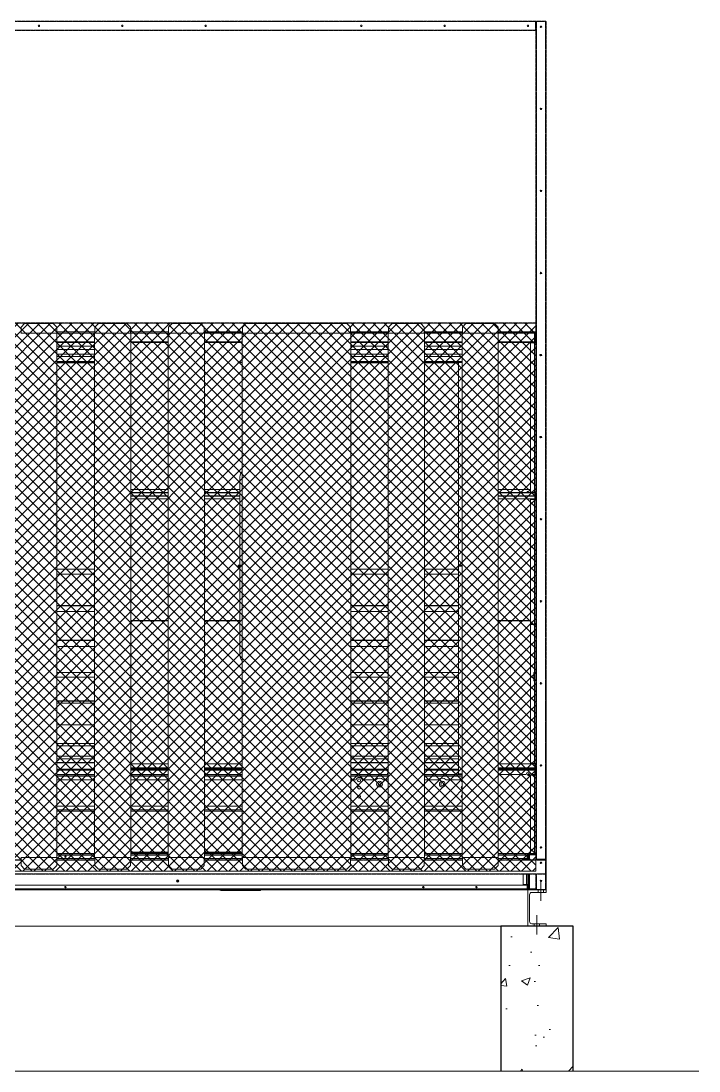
# Model space of a CAD drawing. Header units: millimetres. Extents: x 17202 to 48168, y 11732 to 33629.
# Drawn here: x 37354 to 40162, y 18565 to 22915 of the extents above; entities that cross this region are included whole.
import ezdxf

# ---------------------------------------------------------------- set-up
doc = ezdxf.new("R2010")
doc.units = ezdxf.units.MM
for name, pattern in [('CENTER', [2, 1.25, -0.25, 0.25, -0.25]), ('CENTERX2', [4, 2.5, -0.5, 0.5, -0.5]), ('HIDDEN', [0.375, 0.25, -0.125]), ('HIDDENX2', [0.75, 0.5, -0.25])]:
    doc.linetypes.add(name, pattern=pattern)
for name, color, linetype in [('center', 1, 'CENTER'), ('HIDD', 2, 'HIDDENX2'), ('냉각탑_기초', 23, 'Continuous')]:
    doc.layers.add(name, color=color, linetype=linetype)

# ---------------------------------------------------------------- blocks, each defined once
blk = doc.blocks.new('2')
at = {"lineweight": 20}
h = blk.add_hatch(dxfattribs=at)
h.set_pattern_fill('ANSI37', scale=10)
h.set_pattern_definition([(45, (-1546354.09, -413683.405), (-22.4506403, 22.4506403), []), (135, (-1546354.09, -413683.405), (-22.4506403, -22.4506403), [])])
h.paths.add_polyline_path([(39486.5, 19392.5), (39486.5, 21662.5), (35370.5, 21662.5), (35370.5, 19392.5)])
for p, q in [((35370.5, 21662.5), (39486.5, 21662.5)), ((37503.5, 21621.5), (37353.5, 21621.5)), ((37354.5, 21646.5), (37369.5, 21661.5)), ((37354.5, 21621.5), (37354.5, 21646.5)), ((37369.5, 21661.5), (37487.5, 21661.5)), ((37502.5, 21646.5), (37487.5, 21661.5)), ((37502.5, 21621.5), (37502.5, 21646.5)), ((37503.5, 19448.5), (37503.5, 21621.5)), ((37659, 19448.5), (37659, 21621.5)), ((37809, 21621.5), (37659, 21621.5)), ((37660, 21646.5), (37675, 21661.5)), ((37660, 21621.5), (37660, 21646.5)), ((37675, 21661.5), (37793, 21661.5)), ((37808, 21646.5), (37793, 21661.5)), ((37808, 21621.5), (37808, 21646.5)), ((37809, 19448.5), (37809, 21621.5)), ((37964.5, 19448.5), (37964.5, 21621.5)), ((38114.5, 21621.5), (37964.5, 21621.5)), ((37965.5, 21646.5), (37980.5, 21661.5)), ((37965.5, 21621.5), (37965.5, 21646.5)), ((37980.5, 21661.5), (38098.5, 21661.5)), ((38113.5, 21646.5), (38098.5, 21661.5)), ((38113.5, 21621.5), (38113.5, 21646.5)), ((38114.5, 19448.5), (38114.5, 21621.5)), ((38270, 19448.5), (38270, 21621.5)), ((38720, 21621.5), (38270, 21621.5)), ((38271, 21646.5), (38286, 21661.5)), ((38271, 21621.5), (38271, 21646.5)), ((38286, 21661.5), (38704, 21661.5)), ((38719, 21646.5), (38704, 21661.5)), ((38719, 21621.5), (38719, 21646.5)), ((38720, 19448.5), (38720, 21621.5)), ((38875.5, 19448.5), (38875.5, 21621.5)), ((39025.5, 21621.5), (38875.5, 21621.5)), ((38876.5, 21646.5), (38891.5, 21661.5)), ((38876.5, 21621.5), (38876.5, 21646.5)), ((38891.5, 21661.5), (39009.5, 21661.5)), ((39024.5, 21646.5), (39009.5, 21661.5)), ((39024.5, 21621.5), (39024.5, 21646.5)), ((39025.5, 19448.5), (39025.5, 21621.5)), ((39181, 19448.5), (39181, 21621.5)), ((39331, 21621.5), (39181, 21621.5)), ((39182, 21646.5), (39197, 21661.5)), ((39182, 21621.5), (39182, 21646.5)), ((39197, 21661.5), (39315, 21661.5)), ((39330, 21646.5), (39315, 21661.5)), ((39330, 21621.5), (39330, 21646.5)), ((39331, 19448.5), (39331, 21621.5)), ((39486.5, 21662.5), (39486.5, 19392.5)), ((37353.5, 19448.5), (37503.5, 19448.5)), ((37354.5, 19448.5), (37354.5, 19415.5)), ((37502.5, 19448.5), (37502.5, 19415.5)), ((37659, 19448.5), (37809, 19448.5)), ((37660, 19448.5), (37660, 19415.5)), ((37808, 19448.5), (37808, 19415.5)), ((37964.5, 19448.5), (38114.5, 19448.5)), ((37965.5, 19448.5), (37965.5, 19415.5)), ((38113.5, 19448.5), (38113.5, 19415.5)), ((38270, 19448.5), (38720, 19448.5)), ((38271, 19448.5), (38271, 19415.5)), ((38719, 19448.5), (38719, 19415.5)), ((38875.5, 19448.5), (39025.5, 19448.5)), ((38876.5, 19448.5), (38876.5, 19415.5)), ((39024.5, 19448.5), (39024.5, 19415.5)), ((39181, 19448.5), (39331, 19448.5)), ((39182, 19448.5), (39182, 19415.5)), ((39330, 19448.5), (39330, 19415.5)), ((37354.5, 19415.5), (37369.5, 19400.5)), ((37502.5, 19415.5), (37487.5, 19400.5)), ((37660, 19415.5), (37675, 19400.5)), ((37808, 19415.5), (37793, 19400.5)), ((37965.5, 19415.5), (37980.5, 19400.5)), ((38113.5, 19415.5), (38098.5, 19400.5)), ((38271, 19415.5), (38286, 19400.5)), ((38719, 19415.5), (38704, 19400.5)), ((38876.5, 19415.5), (38891.5, 19400.5)), ((39024.5, 19415.5), (39009.5, 19400.5)), ((39182, 19415.5), (39197, 19400.5)), ((39330, 19415.5), (39315, 19400.5)), ((39486.5, 19392.5), (35370.5, 19392.5)), ((37369.5, 19400.5), (37487.5, 19400.5)), ((37675, 19400.5), (37793, 19400.5)), ((37980.5, 19400.5), (38098.5, 19400.5)), ((38286, 19400.5), (38704, 19400.5)), ((38891.5, 19400.5), (39009.5, 19400.5)), ((39197, 19400.5), (39315, 19400.5)), ((39151.5, 19314.5), (39226.5, 19314.5)), ((39496.5, 19304.5), (39496.5, 19314.5)), ((39518.5, 19304.5), (39518.5, 19314.5)), ((35403.5, 19164.5), (39453.5, 19164.5)), ((39480, 19164.5), (39480, 19174.5)), ((39502, 19164.5), (39502, 19174.5))]:
    blk.add_line(p, q, dxfattribs=at)
at = {"color": 7, "lineweight": 20}
for p, q in [((37660, 21626.5), (37502.5, 21626.5)), ((37659, 21621.1), (37503.5, 21621.1)), ((37965.5, 21626.5), (37808, 21626.5)), ((37964.5, 21621.1), (37809, 21621.1)), ((38271, 21626.5), (38113.5, 21626.5)), ((38271, 21624.5), (38113.5, 21624.5)), ((38270, 21621.1), (38114.5, 21621.1)), ((38876.5, 21626.5), (38719, 21626.5)), ((38876.5, 21624.5), (38719, 21624.5)), ((38875.5, 21621.1), (38720, 21621.1)), ((39182, 21626.5), (39024.5, 21626.5)), ((39182, 21624.5), (39024.5, 21624.5)), ((39181, 21621.1), (39025.5, 21621.1)), ((39480.8, 21626.5), (39330, 21626.5)), ((39479.1, 21624.5), (39330, 21624.5)), ((39480.8, 21621.1), (39331, 21621.1)), ((37503.5, 21585.9), (37659, 21585.9)), ((37503.5, 21582.5), (37659, 21582.5)), ((37809, 21585.9), (37964.5, 21585.9)), ((37809, 21582.5), (37964.5, 21582.5)), ((38114.5, 21585.9), (38270, 21585.9)), ((38114.5, 21582.5), (38270, 21582.5)), ((38720, 21585.9), (38875.5, 21585.9)), ((38720, 21582.5), (38875.5, 21582.5)), ((39025.5, 21585.9), (39181, 21585.9)), ((39025.5, 21582.5), (39181, 21582.5)), ((39331, 21585.9), (39480.8, 21585.9)), ((39331, 21582.5), (39480.8, 21582.5)), ((37503.5, 19791.1), (37659, 19791.1)), ((37503.5, 19785.9), (37659, 19785.9)), ((37503.5, 19771.1), (37659, 19771.1)), ((37809, 19791.1), (37964.5, 19791.1)), ((37809, 19785.9), (37964.5, 19785.9)), ((37809, 19771.1), (37964.5, 19771.1)), ((38114.5, 19791.1), (38270, 19791.1)), ((38114.5, 19785.9), (38270, 19785.9)), ((38114.5, 19771.1), (38270, 19771.1)), ((38720, 19791.1), (38875.5, 19791.1)), ((38720, 19785.9), (38875.5, 19785.9)), ((38720, 19771.1), (38742.2, 19771.1)), ((39025.5, 19791.1), (39181, 19791.1)), ((39025.5, 19785.9), (39181, 19785.9)), ((37503.5, 19661.1), (37659, 19661.1)), ((37659, 19646.3), (37503.5, 19646.3)), ((37659, 19641.1), (37503.5, 19641.1)), ((37809, 19661.1), (37964.5, 19661.1)), ((37964.5, 19646.3), (37809, 19646.3)), ((37964.5, 19641.1), (37809, 19641.1)), ((38114.5, 19661.1), (38270, 19661.1)), ((38270, 19646.3), (38114.5, 19646.3)), ((38270, 19641.1), (38114.5, 19641.1)), ((38720, 19661.1), (38875.5, 19661.1)), ((38875.5, 19646.3), (38720, 19646.3)), ((38875.5, 19641.1), (38720, 19641.1)), ((39025.5, 19661.1), (39181, 19661.1)), ((39181, 19646.3), (39025.5, 19646.3)), ((39181, 19641.1), (39025.5, 19641.1)), ((37502.5, 19444.5), (37660, 19444.5)), ((37503.5, 19466.1), (37659, 19466.1)), ((37503.5, 19464.5), (37659, 19464.5)), ((37659, 19464.5), (37503.5, 19464.5)), ((37659, 19459.3), (37503.5, 19459.3)), ((37808, 19444.5), (37965.5, 19444.5)), ((37809, 19466.1), (37964.5, 19466.1)), ((37809, 19464.5), (37964.5, 19464.5)), ((37964.5, 19459.3), (37809, 19459.3)), ((38113.5, 19444.5), (38271, 19444.5)), ((38114.5, 19466.1), (38270, 19466.1)), ((38114.5, 19464.5), (38270, 19464.5)), ((38270, 19464.5), (38114.5, 19464.5)), ((38270, 19459.3), (38114.5, 19459.3)), ((38719, 19444.5), (38876.5, 19444.5)), ((38720, 19466.1), (38875.5, 19466.1)), ((38875.5, 19464.5), (38720, 19464.5)), ((38875.5, 19459.3), (38720, 19459.3)), ((39024.5, 19444.5), (39182, 19444.5)), ((39025.5, 19466.1), (39181, 19466.1)), ((39181, 19464.5), (39025.5, 19464.5)), ((39181, 19459.3), (39025.5, 19459.3)), ((39330, 19444.5), (39450.9, 19444.5)), ((39331, 19466.1), (39481.5, 19466.1)), ((39331, 19464.5), (39460.7, 19464.5)), ((39450.9, 19464.5), (39331, 19464.5)), ((39450.9, 19459.3), (39331, 19459.3)), ((39450.9, 19334.5), (35406.1, 19334.5)), ((35406.1, 19319.7), (39450.9, 19319.7)), ((35406.1, 19314.5), (39450.9, 19314.5))]:
    blk.add_line(p, q, dxfattribs=at)
at = {"color": 7, "lineweight": 20, "ltscale": 0.000824214}
blk.add_line((39481.1, 21624.5), (39479.1, 21624.5), dxfattribs=at)
at = {"color": 7, "lineweight": 20, "ltscale": 0.001131}
for p, q in [((39480.8, 21623.8), (39480.8, 21621.1)), ((39482.8, 21623.8), (39482.8, 21621.1)), ((39485.2, 19468.2), (39486.5, 19468.2))]:
    blk.add_line(p, q, dxfattribs=at)
at = {"color": 7, "lineweight": 20, "ltscale": 0.000414935}
for p, q in [((39481.5, 21623.5), (39480.8, 21622.8)), ((39483.5, 21623.5), (39482.8, 21622.8)), ((39485.5, 19467.5), (39486.2, 19468.2))]:
    blk.add_line(p, q, dxfattribs=at)
at = {"color": 7, "lineweight": 20, "ltscale": 0.014667}
for p, q in [((39480.8, 21585.9), (39480.8, 21621.1)), ((39482.8, 21585.9), (39482.8, 21621.1))]:
    blk.add_line(p, q, dxfattribs=at)
at = {"color": 7, "lineweight": 20, "ltscale": 0.000708334}
for p, q in [((39482.5, 21621.1), (39480.8, 21621.1)), ((39484.5, 21621.1), (39482.8, 21621.1)), ((39484.5, 20948.4), (39482.8, 20948.4))]:
    blk.add_line(p, q, dxfattribs=at)
at = {"color": 7, "lineweight": 20, "ltscale": 0.000566661}
blk.add_line((39482.5, 21624.5), (39481.1, 21624.5), dxfattribs=at)
at = {"color": 7, "lineweight": 20, "ltscale": 0.000125615}
blk.add_line((39482.5, 21624.5), (39482.5, 21624.2), dxfattribs=at)
at = {"color": 7, "lineweight": 20, "ltscale": 0.01525}
blk.add_line((39482.5, 21621.1), (39482.5, 21584.5), dxfattribs=at)
at = {"color": 7, "lineweight": 20, "ltscale": 0.000125312}
blk.add_line((39482.8, 21621.1), (39482.5, 21621.1), dxfattribs=at)
at = {"color": 7, "lineweight": 20, "ltscale": 0.000341772}
blk.add_line((39464.5, 21581.7), (39464.5, 21582.5), dxfattribs=at)
at = {"color": 7, "lineweight": 20, "ltscale": 0.006917}
for p, q in [((39481.1, 21581.7), (39464.5, 21581.7)), ((39464.5, 20961.7), (39481.1, 20961.7)), ((39481.1, 20934), (39464.5, 20934)), ((39481.1, 20932.8), (39464.5, 20932.8)), ((39464.5, 20416.3), (39481.1, 20416.3)), ((39481.1, 20414.1), (39464.5, 20414.1)), ((39464.5, 19838.9), (39481.1, 19838.9)), ((39482.8, 19820.3), (39482.8, 19836.9)), ((39464.5, 19790.5), (39481.1, 19790.5))]:
    blk.add_line(p, q, dxfattribs=at)
at = {"color": 7, "lineweight": 20, "ltscale": 0.258309}
for p, q in [((39464.5, 21581.7), (39464.5, 20961.7)), ((39481.1, 20961.7), (39481.1, 21581.7))]:
    blk.add_line(p, q, dxfattribs=at)
at = {"color": 7, "lineweight": 20, "ltscale": 0.001417}
for p, q in [((39480.8, 21585.9), (39480.8, 21582.5)), ((39482.8, 21585.9), (39482.8, 21582.5)), ((39484.5, 20414.6), (39481.1, 20414.6)), ((39484.5, 19838.9), (39481.1, 19838.9)), ((39482.8, 19816.9), (39482.8, 19820.3)), ((39482.8, 19814.5), (39482.8, 19811.1)), ((39481.1, 19790.5), (39484.5, 19790.5))]:
    blk.add_line(p, q, dxfattribs=at)
at = {"color": 7, "lineweight": 20, "ltscale": 0.000708333}
for p, q in [((39482.5, 21584.5), (39480.8, 21584.5)), ((39484.5, 21584.5), (39482.8, 21584.5)), ((39484.5, 19819.8), (39482.8, 19819.8)), ((39484.5, 19818.9), (39482.8, 19818.9)), ((39482.8, 19812.5), (39484.5, 19812.5)), ((39482.8, 19811.6), (39484.5, 19811.6))]:
    blk.add_line(p, q, dxfattribs=at)
at = {"color": 7, "lineweight": 20, "ltscale": 0.000833341}
blk.add_line((39480.8, 21582.5), (39482.8, 21582.5), dxfattribs=at)
at = {"color": 7, "lineweight": 20, "ltscale": 0.000133398}
blk.add_line((39481.1, 21582.2), (39481.1, 21582.5), dxfattribs=at)
at = {"color": 7, "lineweight": 20, "ltscale": 0.000208374}
blk.add_line((39481.1, 21581.7), (39481.1, 21582.2), dxfattribs=at)
at = {"color": 7, "lineweight": 20, "ltscale": 0.000125}
blk.add_line((39482.5, 21585.9), (39482.8, 21585.9), dxfattribs=at)
at = {"color": 7, "lineweight": 20, "ltscale": 0.000152655}
blk.add_line((39484.5, 21584.4), (39484.1, 21584.4), dxfattribs=at)
at = {"color": 0, "lineweight": 20}
for p, q in [((37659, 21567.4), (37503.5, 21567.4)), ((37503.5, 21553.4), (37659, 21553.4)), ((37659, 21534.2), (37503.5, 21534.2)), ((38875.5, 21567.4), (38720, 21567.4)), ((38720, 21553.4), (38875.5, 21553.4)), ((38875.5, 21534.2), (38720, 21534.2)), ((39181, 21567.4), (39025.5, 21567.4)), ((39025.5, 21553.4), (39181, 21553.4)), ((39181, 21534.2), (39025.5, 21534.2)), ((37503.5, 21524.6), (37659, 21524.6)), ((38720, 21524.6), (38875.5, 21524.6)), ((39025.5, 21524.6), (39181, 21524.6)), ((39528.5, 19441.3), (39528.5, 19314.5)), ((39528.5, 19314.5), (39526.5, 19314.5))]:
    blk.add_line(p, q, dxfattribs=at)
at = {"color": 7, "lineweight": 20, "ltscale": 0.2695}
for p, q in [((37659, 21503.9), (37503.5, 21503.9)), ((37659, 21501.9), (37503.5, 21501.9)), ((38875.5, 21503.9), (38720, 21503.9)), ((38875.5, 21501.9), (38720, 21501.9)), ((39181, 21503.9), (39025.5, 21503.9)), ((39181, 21501.9), (39025.5, 21501.9))]:
    blk.add_line(p, q, dxfattribs=at)
at = {"color": 7, "lineweight": 20, "ltscale": 0.251167}
for p, q in [((37503.5, 21501.9), (37659, 21501.9)), ((37503.5, 21499.9), (37659, 21499.9)), ((38720, 21501.9), (38875.5, 21501.9)), ((38720, 21499.9), (38875.5, 21499.9)), ((39025.5, 21501.9), (39181, 21501.9)), ((39025.5, 21499.9), (39181, 21499.9))]:
    blk.add_line(p, q, dxfattribs=at)
at = {"color": 7, "lineweight": 20, "ltscale": 0.2225}
for p, q in [((37503.5, 21498.5), (37659, 21498.5)), ((38720, 21498.5), (38875.5, 21498.5)), ((39025.5, 21498.5), (39166.2, 21498.5)), ((37503.5, 20644.2), (37659, 20644.2)), ((37503.5, 20643.6), (37659, 20643.6)), ((37503.5, 20623.3), (37659, 20623.3)), ((37503.5, 20623), (37659, 20623)), ((38720, 20644.2), (38875.5, 20644.2)), ((38720, 20643.6), (38875.5, 20643.6)), ((38720, 20623.3), (38875.5, 20623.3)), ((38720, 20623), (38875.5, 20623)), ((39025.5, 20644.2), (39166.2, 20644.2)), ((39025.5, 20643.6), (39166.2, 20643.6)), ((39025.5, 20623.3), (39166.2, 20623.3)), ((39025.5, 20623), (39166.2, 20623)), ((37503.5, 20492.5), (37659, 20492.5)), ((37503.5, 20492), (37659, 20492)), ((38720, 20492.5), (38875.5, 20492.5)), ((38720, 20492), (38875.5, 20492)), ((39025.5, 20492.5), (39166.2, 20492.5)), ((39025.5, 20492), (39166.2, 20492)), ((37503.5, 20468.7), (37659, 20468.7)), ((37503.5, 20468.4), (37659, 20468.4)), ((38720, 20468.7), (38875.5, 20468.7)), ((38720, 20468.4), (38875.5, 20468.4)), ((39025.5, 20468.7), (39166.2, 20468.7)), ((39025.5, 20468.4), (39166.2, 20468.4)), ((37503.5, 20348.7), (37659, 20348.7)), ((37503.5, 20348.2), (37659, 20348.2)), ((37503.5, 20323), (37659, 20323)), ((37503.5, 20322.7), (37659, 20322.7)), ((38720, 20348.7), (38875.5, 20348.7)), ((38720, 20348.2), (38875.5, 20348.2)), ((38720, 20323), (38875.5, 20323)), ((38720, 20322.7), (38875.5, 20322.7)), ((39025.5, 20348.7), (39166.2, 20348.7)), ((39025.5, 20348.2), (39166.2, 20348.2)), ((39025.5, 20323), (39166.2, 20323)), ((39025.5, 20322.7), (39166.2, 20322.7)), ((37503.5, 20215.4), (37659, 20215.4)), ((37503.5, 20214.9), (37659, 20214.9)), ((37503.5, 20196.6), (37659, 20196.6)), ((37503.5, 20196.5), (37659, 20196.5)), ((38720, 20215.4), (38875.5, 20215.4)), ((38720, 20214.9), (38875.5, 20214.9)), ((38720, 20196.6), (38875.5, 20196.6)), ((38720, 20196.5), (38875.5, 20196.5)), ((39025.5, 20215.4), (39166.2, 20215.4)), ((39025.5, 20214.9), (39166.2, 20214.9)), ((39025.5, 20196.6), (39166.2, 20196.6)), ((39025.5, 20196.5), (39166.2, 20196.5)), ((37503.5, 20097.4), (37659, 20097.4)), ((38720, 20097.4), (38875.5, 20097.4)), ((39025.5, 20097.4), (39166.2, 20097.4)), ((37503.5, 20096.9), (37659, 20096.9)), ((37503.5, 20088), (37659, 20088)), ((37503.5, 20087.9), (37659, 20087.9)), ((38720, 20096.9), (38875.5, 20096.9)), ((38720, 20088), (38875.5, 20088)), ((38720, 20087.9), (38875.5, 20087.9)), ((39025.5, 20096.9), (39166.2, 20096.9)), ((39025.5, 20088), (39166.2, 20088)), ((39025.5, 20087.9), (39166.2, 20087.9)), ((37503.5, 19998.3), (37659, 19998.3)), ((37503.5, 19998), (37659, 19998)), ((38720, 19998.3), (38875.5, 19998.3)), ((38720, 19998), (38875.5, 19998)), ((39025.5, 19998.3), (39166.2, 19998.3)), ((39025.5, 19998), (39166.2, 19998)), ((37503.5, 19921.8), (37659, 19921.8)), ((37503.5, 19921.5), (37659, 19921.5)), ((37503.5, 19911.6), (37659, 19911.6)), ((37503.5, 19911.5), (37659, 19911.5)), ((38720, 19921.8), (38875.5, 19921.8)), ((38720, 19921.5), (38875.5, 19921.5)), ((38720, 19911.6), (38875.5, 19911.6)), ((38720, 19911.5), (38875.5, 19911.5)), ((39025.5, 19921.8), (39166.2, 19921.8)), ((39025.5, 19921.5), (39166.2, 19921.5)), ((39025.5, 19911.6), (39166.2, 19911.6)), ((39025.5, 19911.5), (39166.2, 19911.5)), ((37503.5, 19869.1), (37659, 19869.1)), ((37503.5, 19868.9), (37659, 19868.9)), ((37503.5, 19858.1), (37659, 19858.1)), ((37503.5, 19858), (37659, 19858)), ((37503.5, 19842.5), (37659, 19842.5)), ((37503.5, 19842.4), (37659, 19842.4)), ((37503.5, 19841), (37659, 19841)), ((38720, 19869.1), (38875.5, 19869.1)), ((38720, 19868.9), (38875.5, 19868.9)), ((38720, 19858.1), (38875.5, 19858.1)), ((38720, 19858), (38875.5, 19858)), ((38720, 19842.5), (38875.5, 19842.5)), ((38720, 19842.4), (38875.5, 19842.4)), ((38720, 19841), (38875.5, 19841)), ((39025.5, 19869.1), (39166.2, 19869.1)), ((39025.5, 19868.9), (39166.2, 19868.9)), ((39025.5, 19858.1), (39166.2, 19858.1)), ((39025.5, 19858), (39166.2, 19858)), ((39025.5, 19842.5), (39166.2, 19842.5)), ((39025.5, 19842.4), (39166.2, 19842.4)), ((39025.5, 19841), (39166.2, 19841)), ((37659, 19814.4), (37503.5, 19814.4)), ((37659, 19811.1), (37503.5, 19811.1)), ((38720, 19814.4), (38875.5, 19814.4)), ((38875.5, 19811.1), (38720, 19811.1)), ((39166.2, 19814.4), (39025.5, 19814.4)), ((39166.2, 19811.1), (39025.5, 19811.1))]:
    blk.add_line(p, q, dxfattribs=at)
at = {"color": 7, "lineweight": 20, "ltscale": 0.000666667}
for p, q in [((38253.8, 21501.5), (38253.8, 21499.9)), ((38253.8, 20658.7), (38253.8, 20660.3)), ((38253.8, 20658.1), (38253.8, 20656.5)), ((38253.8, 20655.1), (38253.8, 20653.5)), ((39478.5, 20181.5), (39480.1, 20181.5)), ((39166.2, 19794.7), (39166.2, 19793.1)), ((39481.5, 19464.5), (39481.5, 19466.1))]:
    blk.add_line(p, q, dxfattribs=at)
at = {"color": 7, "lineweight": 20, "ltscale": 0.0155}
for p, q in [((38270, 21501.5), (38253.8, 21501.5)), ((38270, 21499.9), (38253.8, 21499.9)), ((39166.2, 21499.9), (39181, 21499.9)), ((38270, 20660.3), (38253.8, 20660.3)), ((38270, 20658.7), (38253.8, 20658.7)), ((38253.8, 20658.1), (38270, 20658.1)), ((38253.8, 20656.5), (38270, 20656.5)), ((39181, 20660.3), (39166.2, 20660.3)), ((39181, 20656.1), (39166.2, 20656.1)), ((39181, 19795.5), (39166.2, 19795.5)), ((39166.2, 19795.2), (39181, 19795.2)), ((39181, 19794.7), (39166.2, 19794.7)), ((39181, 19793.1), (39166.2, 19793.1))]:
    blk.add_line(p, q, dxfattribs=at)
at = {"color": 7, "lineweight": 20, "ltscale": 0.349833}
blk.add_line((39166.2, 20660.3), (39166.2, 21499.9), dxfattribs=at)
at = {"color": 7, "lineweight": 20, "ltscale": 0.152458}
blk.add_line((38261, 20660.3), (38261, 21026.2), dxfattribs=at)
at = {"color": 7, "lineweight": 20, "ltscale": 0.20484}
for p, q in [((37964.5, 20973.2), (37809, 20973.2)), ((38261, 20973.2), (38114.5, 20973.2)), ((37964.5, 20961.5), (37809, 20961.5)), ((37964.5, 20960.2), (37809, 20960.2)), ((37964.5, 20947.5), (37809, 20947.5)), ((37964.5, 20946.3), (37809, 20946.3)), ((37809, 20934.3), (37964.5, 20934.3)), ((38261, 20961.5), (38114.5, 20961.5)), ((38261, 20960.2), (38114.5, 20960.2)), ((38261, 20947.5), (38114.5, 20947.5)), ((38261, 20946.3), (38114.5, 20946.3)), ((38114.5, 20934.3), (38261, 20934.3)), ((37964.5, 20430.3), (37809, 20430.3)), ((37964.5, 20429.4), (37809, 20429.4)), ((38261, 20430.3), (38114.5, 20430.3)), ((38261, 20429.4), (38114.5, 20429.4))]:
    blk.add_line(p, q, dxfattribs=at)
at = {"color": 7, "lineweight": 20, "ltscale": 0.094629}
blk.add_line((39464.5, 20973.2), (39331, 20973.2), dxfattribs=at)
at = {"color": 7, "lineweight": 20, "ltscale": 0.102254}
for p, q in [((39482.8, 20961.5), (39331, 20961.5)), ((39482.8, 20960.2), (39331, 20960.2)), ((39482.8, 20946.3), (39331, 20946.3))]:
    blk.add_line(p, q, dxfattribs=at)
at = {"color": 7, "lineweight": 20, "ltscale": 0.102253}
for p, q in [((39482.8, 20947.5), (39331, 20947.5)), ((39331, 20934.3), (39482.8, 20934.3))]:
    blk.add_line(p, q, dxfattribs=at)
at = {"color": 7, "lineweight": 20, "ltscale": 0.000535656}
for p, q in [((39464.5, 20932.8), (39464.5, 20934)), ((39482.8, 20960.2), (39482.8, 20961.5))]:
    blk.add_line(p, q, dxfattribs=at)
at = {"color": 7, "lineweight": 20, "ltscale": 0.215196}
for p, q in [((39464.5, 20932.8), (39464.5, 20416.3)), ((39481.1, 20416.3), (39481.1, 20932.8))]:
    blk.add_line(p, q, dxfattribs=at)
at = {"color": 7, "lineweight": 20, "ltscale": 0.000102715}
for p, q in [((39481.1, 20934), (39481.1, 20934.3)), ((39482.5, 20934.3), (39482.5, 20934))]:
    blk.add_line(p, q, dxfattribs=at)
at = {"color": 7, "lineweight": 20, "ltscale": 0.000183495}
blk.add_line((39482.5, 20961.9), (39482.5, 20961.5), dxfattribs=at)
at = {"color": 7, "lineweight": 20, "ltscale": 0.000833333}
for p, q in [((39484.5, 20934), (39482.5, 20934)), ((39481.1, 19836.9), (39481.1, 19838.9)), ((39482.5, 19838.9), (39482.5, 19836.9)), ((39484.5, 19838.9), (39482.5, 19838.9)), ((39481.1, 19790.5), (39481.1, 19792.5)), ((38193, 19312.5), (38193, 19314.5)), ((38333, 19312.5), (38333, 19314.5))]:
    blk.add_line(p, q, dxfattribs=at)
at = {"color": 7, "lineweight": 20, "ltscale": 0.005298}
blk.add_line((39482.8, 20947.5), (39482.8, 20960.2), dxfattribs=at)
at = {"color": 7, "lineweight": 20, "ltscale": 4.87896e-05}
blk.add_line((39482.8, 20948.3), (39482.8, 20948.4), dxfattribs=at)
at = {"color": 7, "lineweight": 20, "ltscale": 0.000506051}
blk.add_line((39482.8, 20946.3), (39482.8, 20947.5), dxfattribs=at)
at = {"color": 7, "lineweight": 20, "ltscale": 0.004993}
blk.add_line((39482.8, 20934.3), (39482.8, 20946.3), dxfattribs=at)
at = {"color": 7, "lineweight": 20, "ltscale": 0.000249486}
blk.add_line((38253.8, 20658.1), (38253.8, 20658.7), dxfattribs=at)
at = {"color": 7, "lineweight": 20, "ltscale": 0.003003}
for p, q in [((38253.8, 20655.1), (38261, 20655.1)), ((38253.8, 20653.5), (38261, 20653.5))]:
    blk.add_line(p, q, dxfattribs=at)
at = {"color": 7, "lineweight": 20, "ltscale": 0.000250031}
blk.add_line((38261, 20658.1), (38261, 20658.7), dxfattribs=at)
at = {"color": 7, "lineweight": 20, "ltscale": 0.135185}
blk.add_line((38261, 20332.1), (38261, 20656.5), dxfattribs=at)
at = {"color": 7, "lineweight": 20, "ltscale": 0.358583}
blk.add_line((39166.2, 19795.5), (39166.2, 20656.1), dxfattribs=at)
at = {"color": 7, "lineweight": 20, "ltscale": 0.062042}
for p, q in [((39464.5, 20430.3), (39331, 20430.3)), ((39464.5, 20429.4), (39331, 20429.4))]:
    blk.add_line(p, q, dxfattribs=at)
at = {"color": 7, "lineweight": 20, "ltscale": 0.239669}
blk.add_line((39464.5, 20414.1), (39464.5, 19838.9), dxfattribs=at)
at = {"color": 7, "lineweight": 20, "ltscale": 0.000162643}
blk.add_line((39481.1, 20416.3), (39481.1, 20415.9), dxfattribs=at)
at = {"color": 7, "lineweight": 20, "ltscale": 0.000534728}
blk.add_line((39481.1, 20414.6), (39481.1, 20415.9), dxfattribs=at)
at = {"color": 7, "lineweight": 20, "ltscale": 0.000212316}
blk.add_line((39481.1, 20414.1), (39481.1, 20414.6), dxfattribs=at)
at = {"color": 7, "lineweight": 20, "ltscale": 0.082338}
blk.add_line((39481.1, 20216.5), (39481.1, 20414.1), dxfattribs=at)
at = {"color": 7, "lineweight": 20, "ltscale": 0.000615509}
blk.add_line((39482.5, 20414.6), (39482.5, 20416.1), dxfattribs=at)
at = {"color": 7, "lineweight": 20, "ltscale": 0.018857}
blk.add_line((38261, 20286.8), (38261, 20332.1), dxfattribs=at)
at = {"color": 7, "lineweight": 20, "ltscale": 0.013417}
for p, q in [((39478.5, 20181.5), (39478.5, 20213.7)), ((39480.1, 20181.5), (39480.1, 20213.7))]:
    blk.add_line(p, q, dxfattribs=at)
at = {"color": 7, "lineweight": 20, "ltscale": 0.15666}
blk.add_line((39481.1, 19838.9), (39481.1, 20214.9), dxfattribs=at)
at = {"color": 7, "lineweight": 20, "ltscale": 0.001333}
for p, q in [((39484.5, 20216.5), (39481.3, 20216.5)), ((39484.5, 20214.9), (39481.3, 20214.9)), ((39448.3, 19441.3), (39448.3, 19444.5)), ((39450.3, 19444.5), (39450.3, 19441.3)), ((39448.3, 19334.5), (39448.3, 19337.7)), ((39453.5, 19337.7), (39450.3, 19337.7)), ((39450.3, 19337.7), (39450.3, 19334.5))]:
    blk.add_line(p, q, dxfattribs=at)
at = {"color": 7, "lineweight": 20, "ltscale": 0.32425}
blk.add_line((39528.5, 20219.5), (39528.5, 19441.3), dxfattribs=at)
at = {"color": 7, "lineweight": 20, "ltscale": 0.230833}
for p, q in [((37964.5, 19836.9), (37809, 19836.9)), ((38270, 19836.9), (38114.5, 19836.9)), ((37964.5, 19820.3), (37809, 19820.3)), ((37964.5, 19816.9), (37809, 19816.9)), ((37964.5, 19814.5), (37809, 19814.5)), ((37964.5, 19811.1), (37809, 19811.1)), ((38270, 19820.3), (38114.5, 19820.3)), ((38270, 19816.9), (38114.5, 19816.9)), ((38270, 19814.5), (38114.5, 19814.5)), ((38270, 19811.1), (38114.5, 19811.1))]:
    blk.add_line(p, q, dxfattribs=at)
at = {"color": 7, "lineweight": 20, "ltscale": 0.082106}
for p, q in [((39482.8, 19836.9), (39331, 19836.9)), ((39482.8, 19820.3), (39331, 19820.3)), ((39482.8, 19816.9), (39331, 19816.9)), ((39482.8, 19814.5), (39331, 19814.5)), ((39482.8, 19811.1), (39331, 19811.1))]:
    blk.add_line(p, q, dxfattribs=at)
at = {"color": 7, "lineweight": 20, "ltscale": 0.111667}
for p, q in [((37659, 19792.5), (37503.5, 19792.5)), ((37964.5, 19792.5), (37809, 19792.5)), ((38270, 19792.5), (38114.5, 19792.5)), ((38870.5, 19792.5), (38720, 19792.5)), ((39158.5, 19792.5), (39025.5, 19792.5)), ((39181, 19792.5), (39178.5, 19792.5)), ((39446.5, 19792.5), (39331, 19792.5))]:
    blk.add_line(p, q, dxfattribs=at)
at = {"color": 7, "lineweight": 20, "ltscale": 0.109084}
blk.add_line((37964.5, 19816.5), (37809, 19816.5), dxfattribs=at)
at = {"color": 7, "lineweight": 20, "ltscale": 0.111332}
blk.add_line((38270, 19816.5), (38114.5, 19816.5), dxfattribs=at)
at = {"color": 7, "lineweight": 20, "ltscale": 0.000128262}
blk.add_line((39166.2, 19795.5), (39166.2, 19795.2), dxfattribs=at)
at = {"color": 7, "lineweight": 20, "ltscale": 0.070314}
blk.add_line((39454.5, 19816.5), (39331, 19816.5), dxfattribs=at)
at = {"color": 7, "lineweight": 20, "ltscale": 0.000999741}
blk.add_line((39454.5, 19816.9), (39454.5, 19814.5), dxfattribs=at)
at = {"color": 7, "lineweight": 20, "ltscale": 0.006792}
blk.add_line((39482.8, 19792.5), (39466.5, 19792.5), dxfattribs=at)
at = {"color": 7, "lineweight": 20, "ltscale": 0.001}
for p, q in [((39481.1, 19814.5), (39481.1, 19816.9)), ((39482.5, 19816.9), (39482.5, 19814.5))]:
    blk.add_line(p, q, dxfattribs=at)
at = {"color": 7, "lineweight": 20, "ltscale": 0.000833334}
blk.add_line((39482.5, 19792.5), (39482.5, 19790.5), dxfattribs=at)
at = {"color": 7, "lineweight": 20, "ltscale": 0.000415173}
blk.add_line((39483.5, 19813.5), (39482.8, 19812.8), dxfattribs=at)
at = {"color": 7, "lineweight": 20, "ltscale": 0.00775}
blk.add_line((39482.8, 19792.5), (39482.8, 19811.1), dxfattribs=at)
at = {"color": 7, "lineweight": 20, "ltscale": 0.023491}
for p, q in [((38766.7, 19771.1), (38823.1, 19771.1)), ((39114.8, 19771.1), (39171.2, 19771.1))]:
    blk.add_line(p, q, dxfattribs=at)
at = {"color": 7, "lineweight": 20, "ltscale": 0.040938}
for p, q in [((38854.8, 19771.1), (38875.5, 19771.1)), ((39025.5, 19771.1), (39083.1, 19771.1))]:
    blk.add_line(p, q, dxfattribs=at)
at = {"color": 7, "lineweight": 20, "ltscale": 0.134725}
blk.add_line((39464.5, 19467.2), (39464.5, 19790.5), dxfattribs=at)
at = {"color": 7, "lineweight": 20, "ltscale": 0.135166}
blk.add_line((39481.1, 19790.5), (39481.1, 19466.1), dxfattribs=at)
at = {"color": 7, "lineweight": 20, "ltscale": 0.000128159}
blk.add_line((39484.2, 19790.5), (39484.5, 19790.5), dxfattribs=at)
at = {"color": 7, "lineweight": 20, "ltscale": 1.02319e-05}
blk.add_line((38193.7, 19641.1), (38193.7, 19641.1), dxfattribs=at)
at = {"color": 7, "lineweight": 20, "ltscale": 1.03489e-05}
blk.add_line((38203.8, 19641.1), (38203.9, 19641.1), dxfattribs=at)
at = {"color": 7, "lineweight": 20, "ltscale": 0.002167}
for p, q in [((39450.9, 19464.5), (39450.9, 19459.3)), ((39448.3, 19441.3), (39453.5, 19441.3)), ((39448.3, 19337.7), (39453.5, 19337.7)), ((39450.9, 19314.5), (39450.9, 19319.7))]:
    blk.add_line(p, q, dxfattribs=at)
at = {"color": 7, "lineweight": 20, "ltscale": 0.001083}
for p, q in [((39453.5, 19461.3), (39450.9, 19461.3)), ((39453.5, 19459.5), (39450.9, 19459.5)), ((39453.5, 19319.5), (39450.9, 19319.5)), ((39453.5, 19317.7), (39450.9, 19317.7))]:
    blk.add_line(p, q, dxfattribs=at)
at = {"color": 7, "lineweight": 20, "ltscale": 0.006167}
for p, q in [((39450.9, 19444.5), (39450.9, 19459.3)), ((39448.3, 19441.3), (39433.5, 19441.3)), ((39433.5, 19337.7), (39448.3, 19337.7)), ((39450.9, 19319.7), (39450.9, 19334.5))]:
    blk.add_line(p, q, dxfattribs=at)
at = {"color": 7, "lineweight": 20, "ltscale": 0.00075}
for p, q in [((39453.5, 19459.5), (39453.5, 19461.3)), ((39453.5, 19459.5), (39453.5, 19461.3)), ((39453.5, 19459.5), (39453.5, 19461.3)), ((39460.7, 19459.5), (39460.7, 19461.3)), ((39460.7, 19459.5), (39460.7, 19461.3)), ((39453.5, 19319.5), (39453.5, 19317.7)), ((39453.5, 19319.5), (39453.5, 19317.7)), ((39460.7, 19319.5), (39460.7, 19317.7)), ((39460.7, 19319.5), (39460.7, 19317.7))]:
    blk.add_line(p, q, dxfattribs=at)
at = {"color": 7, "lineweight": 20, "ltscale": 0.007583}
for p, q in [((39453.5, 19441.3), (39453.5, 19459.5)), ((39453.5, 19319.5), (39453.5, 19337.7))]:
    blk.add_line(p, q, dxfattribs=at)
at = {"color": 7, "lineweight": 20, "ltscale": 0.058167}
for p, q in [((39455.5, 19459.3), (39455.5, 19439.5)), ((39455.5, 19379.5), (39455.5, 19319.7))]:
    blk.add_line(p, q, dxfattribs=at)
at = {"color": 7, "lineweight": 20, "ltscale": 0.000699693}
blk.add_line((39456.4, 19462.3), (39457.8, 19461.3), dxfattribs=at)
at = {"color": 7, "lineweight": 20, "ltscale": 0.001532}
for p, q in [((39457, 19461.3), (39460.7, 19461.3)), ((39457, 19317.7), (39460.7, 19317.7))]:
    blk.add_line(p, q, dxfattribs=at)
at = {"color": 7, "lineweight": 20, "ltscale": 0.026917}
for p, q in [((39486.5, 19464.5), (39460.7, 19464.5)), ((39460.7, 19461.3), (39486.5, 19461.3)), ((39460.7, 19317.7), (39486.5, 19317.7)), ((39525.3, 19314.5), (39460.7, 19314.5))]:
    blk.add_line(p, q, dxfattribs=at)
at = {"color": 7, "lineweight": 20, "ltscale": 0.02775}
for p, q in [((39486.5, 19459.5), (39460.7, 19459.5)), ((39460.7, 19319.5), (39486.5, 19319.5))]:
    blk.add_line(p, q, dxfattribs=at)
at = {"color": 7, "lineweight": 20, "ltscale": 0.058333}
for p, q in [((39460.7, 19459.5), (39460.7, 19439.5)), ((39460.7, 19379.5), (39460.7, 19319.5))]:
    blk.add_line(p, q, dxfattribs=at)
at = {"color": 7, "lineweight": 20, "ltscale": 0.00075073}
for p, q in [((39481.1, 19461.3), (39481.1, 19459.5)), ((39484.5, 19461.3), (39484.5, 19459.5))]:
    blk.add_line(p, q, dxfattribs=at)
at = {"color": 7, "lineweight": 20, "ltscale": 0.002236}
blk.add_line((39484.5, 19469.9), (39484.5, 19464.5), dxfattribs=at)
at = {"color": 7, "lineweight": 20, "ltscale": 2.97138e-06}
for p, q in [((39484.5, 19466.1), (39484.5, 19466.1)), ((39484.5, 19461.1), (39484.5, 19461.1))]:
    blk.add_line(p, q, dxfattribs=at)
at = {"color": 7, "lineweight": 20, "ltscale": 0.000958698}
blk.add_line((39486.5, 19464.5), (39486.5, 19466.8), dxfattribs=at)
at = {"color": 7, "lineweight": 20, "ltscale": 0.000749999}
blk.add_line((39486.5, 19459.5), (39486.5, 19461.3), dxfattribs=at)
at = {"color": 7, "lineweight": 20, "ltscale": 0.043167}
for p, q in [((39433.5, 19441.3), (39433.5, 19439.5)), ((39448.3, 19439.5), (39448.3, 19441.3)), ((39453.5, 19439.5), (39453.5, 19441.3)), ((39433.5, 19379.5), (39433.5, 19337.7)), ((39448.3, 19337.7), (39448.3, 19379.5)), ((39453.5, 19337.7), (39453.5, 19379.5))]:
    blk.add_line(p, q, dxfattribs=at)
at = {"color": 7, "lineweight": 20, "ltscale": 0.000167165}
blk.add_line((39453.5, 19441.3), (39453.1, 19441.3), dxfattribs=at)
at = {"color": 7, "lineweight": 20, "ltscale": 0.280701}
for p, q in [((35406.7, 19314.5), (39146.3, 19314.5)), ((38882.5, 19314.5), (35570.5, 19314.5)), ((38982.5, 19314.5), (38882.5, 19314.5)), ((39180.5, 19314.5), (38982.5, 19314.5)), ((39223.1, 19314.5), (39187.9, 19314.5)), ((39223.1, 19314.5), (39187.9, 19314.5))]:
    blk.add_line(p, q, dxfattribs=at)
at = {"color": 7, "lineweight": 20, "ltscale": 2.15275e-06}
blk.add_line((38176, 19314.5), (38176, 19314.5), dxfattribs=at)
at = {"color": 7, "lineweight": 20, "ltscale": 0.000834981}
for p, q in [((38195, 19312.5), (38195, 19314.5)), ((38331, 19312.5), (38331, 19314.5))]:
    blk.add_line(p, q, dxfattribs=at)
at = {"color": 7, "lineweight": 20, "ltscale": 7.17165e-06}
blk.add_line((38283.4, 19314.5), (38283.4, 19314.5), dxfattribs=at)
at = {"color": 7, "lineweight": 20, "ltscale": 7.33296e-06}
blk.add_line((38294.2, 19314.5), (38294.2, 19314.5), dxfattribs=at)
at = {"color": 7, "lineweight": 20, "ltscale": 0.004083}
blk.add_line((39450.9, 19314.5), (39460.7, 19314.5), dxfattribs=at)
at = {"color": 7, "lineweight": 20, "ltscale": 0.000832552}
blk.add_line((39453.5, 19336.5), (39455.5, 19336.5), dxfattribs=at)
at = {"color": 7, "lineweight": 20, "ltscale": 0.000967077}
blk.add_line((39453.5, 19317.9), (39455.8, 19317.9), dxfattribs=at)
at = {"color": 7, "lineweight": 20, "ltscale": 0.125}
for p, q in [((39453.5, 19314.5), (39528.5, 19314.5)), ((39528.5, 19164.5), (39453.5, 19164.5))]:
    blk.add_line(p, q, dxfattribs=at)
at = {"lineweight": 20, "ltscale": 25}
blk.add_line((39453.5, 19314.5), (39453.5, 19164.5), dxfattribs=at)
at = {"color": 7, "lineweight": 20, "ltscale": 0.000699695}
blk.add_line((39456.4, 19316.7), (39457.8, 19317.7), dxfattribs=at)
at = {"color": 7, "lineweight": 20, "ltscale": 0.027746}
blk.add_line((39486.5, 19319.5), (39460.7, 19319.5), dxfattribs=at)
at = {"color": 7, "lineweight": 20, "ltscale": 0.009208}
blk.add_line((39460.7, 19317.9), (39482.8, 19317.9), dxfattribs=at)
at = {"color": 7, "lineweight": 20, "ltscale": 0.000666668}
blk.add_line((39482.8, 19319.5), (39482.8, 19317.9), dxfattribs=at)
at = {"color": 7, "lineweight": 20, "ltscale": 8.33333e-05}
blk.add_line((39482.8, 19317.7), (39482.8, 19317.9), dxfattribs=at)
at = {"color": 7, "lineweight": 20, "ltscale": 0.000750001}
blk.add_line((39484.5, 19317.7), (39484.5, 19319.5), dxfattribs=at)
at = {"color": 7, "lineweight": 20, "ltscale": 0.0006674}
blk.add_line((39486.5, 19317.9), (39486.5, 19319.5), dxfattribs=at)
at = {"color": 1, "linetype": 'CENTERX2', "lineweight": 20, "ltscale": 50}
for p, q in [((39507.5, 19269.5), (39507.5, 19349.5)), ((39491, 19129.5), (39491, 19209.5))]:
    blk.add_line(p, q, dxfattribs=at)
at = {"color": 7, "lineweight": 20, "ltscale": 0.000500136}
blk.add_line((39526.5, 19314.5), (39525.3, 19314.5), dxfattribs=at)
at = {"color": 7, "lineweight": 20, "ltscale": 5.85132e-05}
blk.add_line((39526.5, 19314.6), (39526.5, 19314.5), dxfattribs=at)
at = {"color": 7, "lineweight": 20, "ltscale": 0.008333}
blk.add_line((39528.5, 19314.5), (39528.5, 19304.5), dxfattribs=at)
at = {"color": 7, "lineweight": 20, "ltscale": 0.004833}
for p, q in [((38193, 19312.5), (38181.4, 19312.5)), ((38333, 19312.5), (38344.6, 19312.5))]:
    blk.add_line(p, q, dxfattribs=at)
at = {"color": 7, "lineweight": 20, "ltscale": 0.056667}
blk.add_line((38195, 19312.5), (38331, 19312.5), dxfattribs=at)
at = {"color": 7, "lineweight": 20, "ltscale": 0.091667}
blk.add_line((39460, 19294.5), (39460, 19184.5), dxfattribs=at)
at = {"color": 7, "lineweight": 20, "ltscale": 0.05125}
for p, q in [((39528.5, 19304.5), (39470, 19304.5)), ((39470, 19174.5), (39528.5, 19174.5))]:
    blk.add_line(p, q, dxfattribs=at)
at = {"color": 7, "lineweight": 20, "ltscale": 0.0625}
blk.add_line((39528.5, 19174.5), (39528.5, 19164.5), dxfattribs=at)
at = {"color": 0}
for points in [[(37809, 21585.9), (37964.5, 21585.9)], [(38114.5, 21585.9), (38270, 21585.9)], [(37964.5, 19469.5), (37809, 19469.5)], [(38270, 19469.5), (38114.5, 19469.5)]]:
    blk.add_lwpolyline(points, dxfattribs=at)
at = {"color": 7, "lineweight": 20}
for centre, radius in [((37428.5, 22894.5), 3), ((37773.5, 22894.5), 3), ((38118.5, 22894.5), 3), ((38763.5, 22894.5), 3), ((39108.5, 22894.5), 3), ((39453.5, 22894.5), 3), ((39507.5, 22890.5), 3), ((39507.5, 22550.5), 3), ((39507.5, 22210.5), 3), ((39507.5, 21870.5), 3), ((39505.5, 21530.5), 3), ((39507.5, 21530.5), 3), ((39505.5, 21190.5), 3), ((39507.5, 21190.5), 3), ((39507.5, 20850.5), 3), ((39507.5, 20510.5), 3), ((39507.5, 20170.5), 3), ((39456.5, 19792.5), 4.5), ((39456.5, 19792.5), 3), ((39507.5, 19830.5), 3), ((38754.5, 19768.6), 6), ((38839, 19753.1), 12), ((38839, 19753.1), 6), ((39099, 19753.1), 12), ((39099, 19753.1), 6), ((38754.5, 19738.6), 6), ((38754.5, 19701.1), 6), ((39507.5, 19490.5), 3), ((37538.5, 19452.5), 3), ((39507.5, 19427), 3), ((37538.5, 19326.5), 3), ((38003.5, 19352), 4.5), ((38003.5, 19352), 3), ((39020.5, 19326.5), 3), ((39240.5, 19326.5), 3), ((39507.5, 19352), 3)]:
    blk.add_circle(centre, radius, dxfattribs=at)
for centre, radius, start, end in [((39479.1, 21621.1), 3.4, 0, 90), ((39481.1, 21621.1), 3.4, 0.6015, 90), ((39479.1, 21585.9), 3.4, 300, 335.6845), ((39481.1, 21585.9), 3.4, 300, 335.6845), ((39505.5, 21526.5), 4.5, 49.1956, 130.8105), ((39505.5, 21186.5), 4.5, 49.1956, 130.8105), ((38291, 21026.2), 30, 134.4485, 180), ((38291, 20286.8), 30, 180, 225.5515), ((39481.3, 20213.7), 2.8, 90, 180), ((39481.3, 20213.7), 1.2, 90, 180), ((38880.5, 19792.5), 10, 119.9975, 180), ((39168.5, 19792.5), 10, 103.2985, 180), ((39168.5, 19792.5), 4.5, 120.7328, 198.1247), ((39168.5, 19792.5), 3, 140.0565, 207.8181), ((39168.5, 19792.5), 3, 116.1063, 132.8335), ((39168.5, 19792.5), 3, 47.1666, 63.8937), ((39168.5, 19792.5), 3, 332.1843, 11.537), ((39168.5, 19792.5), 4.5, 29.2676, 36.7734), ((39168.5, 19792.5), 4.5, 341.8738, 7.6623), ((39168.5, 19792.5), 10, 12.709, 15.628), ((39168.5, 19792.5), 10, 0, 3.4398), ((39456.5, 19792.5), 10, 0, 180), ((39481.1, 19811.1), 3.4, 24.3158, 60.0073), ((38754.5, 19768.6), 12.5, 11.537, 168.463), ((38839, 19753.1), 24, 48.5904, 131.4096), ((39099, 19753.1), 24, 48.5904, 131.4096), ((39183.5, 19768.6), 12.5, 101.5368, 168.463), ((39183.5, 19768.6), 6, 114.624, 245.376), ((39183.5, 19738.6), 6, 114.624, 245.376), ((39183.5, 19701.1), 6, 114.624, 245.376), ((38729.3, 19646.3), 5.2, 270, 270.2588), ((39459.5, 19458.5), 4.5, 144.9639, 207.2553), ((39460.7, 19459.3), 5.2, 90, 180), ((39459.5, 19458.5), 4.5, 12.8396, 38.5076), ((39459.5, 19458.5), 10, 49.4646, 60), ((39459.5, 19458.5), 10, 5.7392, 16.2602), ((39487.9, 19469.9), 3.4, 180, 245.6843), ((37971.2, 19319.7), 5.2, 269.7408, 270), ((38035.8, 19319.7), 5.2, 270, 270.2592), ((38181.4, 19315.9), 3.4, 204.2426, 270), ((38181.4, 19315.9), 1.4, 267.8184, 270), ((38344.6, 19315.9), 3.4, 270, 335.7574), ((38344.6, 19315.9), 1.4, 270, 272.1991), ((39460.7, 19319.7), 5.2, 180, 270), ((39488.5, 19317.9), 2.04, 180.007, 185.628), ((39489.9, 19317.9), 3.4, 180, 183.3723), ((39489.9, 19317.9), 3.4, 269.0859, 270), ((39470, 19294.5), 10, 90, 180), ((39470, 19184.5), 10, 180, 270)]:
    blk.add_arc(centre, radius, start, end, dxfattribs=at)
for centre, major_axis, ratio, start_param, end_param in [((39481.1, 21584.4), (3.4, 0), 0.642788, 4.712389, 6.271742), ((38118.5, 20963.8), (3, 0), 0.642788, 1.070796, 3.141564), ((38118.5, 20963.8), (3, 0), 0.642788, 3.141564, 6.283156), ((38118.5, 20959.9), (-4.5, 0), 0.642788, 4.202452, 5.222326), ((38118.5, 20963.8), (3, 0), 0.642788, 6.283156, 7.353982), ((39453.5, 20963.8), (3, 0), 0.642788, 1.070796, 3.141564), ((39453.5, 20963.8), (3, 0), 0.642788, 3.141564, 6.283156), ((39453.5, 20959.9), (-4.5, 0), 0.642788, 4.202452, 5.222326), ((39453.5, 20963.8), (3, 0), 0.642788, 6.283156, 7.353982), ((39481.1, 20963.9), (3.4, 0), 0.642788, 4.712389, 6.269502), ((39481.1, 20934.9), (1.4, 0), 0.642788, 4.712389, 5.470602), ((39481.1, 20934.9), (3.4, 0), 0.642788, 4.712389, 5.858796), ((39481.1, 20418.1), (3.4, 0), 0.642788, 4.712389, 6.269973), ((39481.1, 19466.1), (-3.4, 0), 0.999969, 3.141593, 3.157552)]:
    blk.add_ellipse(centre, major_axis=major_axis, ratio=ratio, start_param=start_param, end_param=end_param, dxfattribs=at)
for points in [[(39480.8, 21623.8), (39480.4, 21624.1), (39480.1, 21624.3), (39479.8, 21624.4), (39479.4, 21624.5), (39479.1, 21624.5)], [(39482.8, 21623.8), (39482.4, 21624.1), (39482.1, 21624.3), (39481.8, 21624.4), (39481.4, 21624.5), (39481.1, 21624.5)], [(39485.2, 19468.2), (39484.9, 19468.5), (39484.7, 19468.9), (39484.5, 19469.2), (39484.5, 19469.6), (39484.5, 19469.9)]]:
    blk.add_open_spline(points, degree=5, dxfattribs=at)
for points in [[(39457, 19461.3), (39456.5, 19461), (39456.1, 19460.6), (39455.7, 19460.2), (39455.5, 19459.8), (39455.5, 19459.4), (39455.5, 19459.4), (39455.5, 19459.3), (39455.5, 19459.3)], [(39457, 19317.7), (39456.5, 19318), (39456.1, 19318.4), (39455.7, 19318.8), (39455.5, 19319.2), (39455.5, 19319.6), (39455.5, 19319.6), (39455.5, 19319.7), (39455.5, 19319.7)]]:
    blk.add_open_spline(points, degree=5, knots=[0, 0, 0, 0, 0, 0, 6.96855, 6.96855, 6.96855, 7.688136, 7.688136, 7.688136, 7.688136, 7.688136, 7.688136], dxfattribs=at)
at = {"layer": 'center', "lineweight": 20}
for p, q in [((35328.5, 22914.5), (39528.5, 22914.5)), ((39486.5, 22914.5), (39486.5, 19439.5)), ((39528.5, 22914.5), (39528.5, 19314.5)), ((35370.5, 22874.5), (39486.5, 22874.5)), ((35370.5, 21664.5), (39486.5, 21664.5)), ((38113.5, 21624.5), (38271, 21624.5)), ((38719, 21624.5), (38876.5, 21624.5)), ((39024.5, 21624.5), (39182, 21624.5)), ((39330, 21624.5), (39486.5, 21624.5)), ((37354.5, 19439.5), (37197, 19439.5)), ((37660, 19439.5), (37502.5, 19439.5)), ((37965.5, 19439.5), (37808, 19439.5)), ((38271, 19439.5), (38113.5, 19439.5)), ((38876.5, 19439.5), (38719, 19439.5)), ((39182, 19439.5), (39024.5, 19439.5)), ((39528.5, 19439.5), (39330, 19439.5)), ((39528.5, 19379.5), (35328.5, 19379.5)), ((39486.5, 19379.5), (39486.5, 19314.5)), ((39528.5, 19314.5), (39486.5, 19314.5))]:
    blk.add_line(p, q, dxfattribs=at)
at = {"layer": 'center', "color": 2, "lineweight": 20}
for p, q in [((35370.5, 21662.5), (39486.5, 21662.5)), ((37502.5, 21626.5), (37660, 21626.5)), ((37808, 21626.5), (37965.5, 21626.5)), ((38113.5, 21626.5), (38271, 21626.5)), ((38719, 21626.5), (38876.5, 21626.5)), ((39024.5, 21626.5), (39182, 21626.5)), ((39330, 21626.5), (39486.5, 21626.5))]:
    blk.add_line(p, q, dxfattribs=at)
at = {"layer": 'HIDD', "linetype": 'HIDDEN', "lineweight": 20}
for p, q in [((35330.5, 22912.5), (39526.5, 22912.5)), ((39484.5, 22912.5), (39484.5, 22876.5)), ((39488.5, 22912.5), (39488.5, 22035.7)), ((39526.5, 22912.5), (39526.5, 19441.5)), ((35370.5, 22876.5), (39486.5, 22876.5)), ((39488.5, 22033.7), (39488.5, 19441.5)), ((37354.5, 19437.5), (37197, 19437.5)), ((37660, 19437.5), (37502.5, 19437.5)), ((37965.5, 19437.5), (37808, 19437.5)), ((38271, 19437.5), (38113.5, 19437.5)), ((38876.5, 19437.5), (38719, 19437.5)), ((39182, 19437.5), (39024.5, 19437.5)), ((39526.5, 19437.5), (39330, 19437.5)), ((39526.5, 19441.5), (39488.5, 19441.5)), ((39526.5, 19437.5), (39526.5, 19314.5)), ((39526.5, 19381.5), (35328.5, 19381.5)), ((39488.5, 19379.5), (39488.5, 19316.5)), ((39526.5, 19316.5), (39488.5, 19316.5))]:
    blk.add_line(p, q, dxfattribs=at)

msp = doc.modelspace()

# ---------------------------------------------------------------- hatches: boundary and pattern name
at = {"layer": '냉각탑_기초', "lineweight": 20, "ltscale": 30}
h = msp.add_hatch(dxfattribs=at)
h.set_pattern_fill('AR-CONC', color=256, scale=50, style=0)
h.set_pattern_definition([(50, (22582.45, 2623.18), (358.63, -31.376), [37.5, -412.5]), (355, (22582.45, 2623.2), (-69.3757, 376.096), [30, -330]), (100.4514, (22612.34, 2620.57), (289.2547, 344.72), [31.87, -350.571]), (46.1842, (22582.45, 2723.2), (533.6205, -82.7595), [56.25, -618.75]), (96.6356, (22626.9, 2716.3), (467.331, 487.059), [47.805, -525.856]), (351.1842, (22582.45, 2723.2), (467.331, 487.059), [45, -495]), (21, (22632.45, 2698.18), (298.4535, -201.3094), [37.5, -412.5]), (326, (22632.45, 2698.2), (121.6577, 362.575), [30, -330]), (71.4514, (22657.32, 2681.4), (420.1113, 161.265), [31.87, -350.571]), (37.5, (22582.45, 2623.18), (6.0799, 166.4469), [0, -326, 0, -335, 0, -331.25]), (7.5, (22582.45, 2623.18), (131.5348, 197.2059), [0, -191, 0, -318.5, 0, -126.25]), (327.5, (22470.95, 2623.18), (266.9112, -11.2774), [0, -125, 0, -390, 0, -517.5]), (317.5, (22420.95, 2623.18), (291.593, 50.0525), [0, -162.5, 0, -259, 0, -367.5])])
h.paths.add_polyline_path([(39341, 19164.5), (39641, 19164.5), (39641, 18564.5), (39341, 18564.5)])

# ---------------------------------------------------------------- linework, layer by layer
msp.add_line((34803.9, 18564.5), (40161.9, 18564.5), dxfattribs=at)
at = {"layer": '냉각탑_기초', "ltscale": 30}
msp.add_lwpolyline([(39641, 18564.5), (39641, 19164.5), (39341, 19164.5), (39341, 18564.5)], dxfattribs=at)

# ---------------------------------------------------------------- block references
msp.add_blockref('2', (0, 0))

doc.saveas('drawing.dxf')
